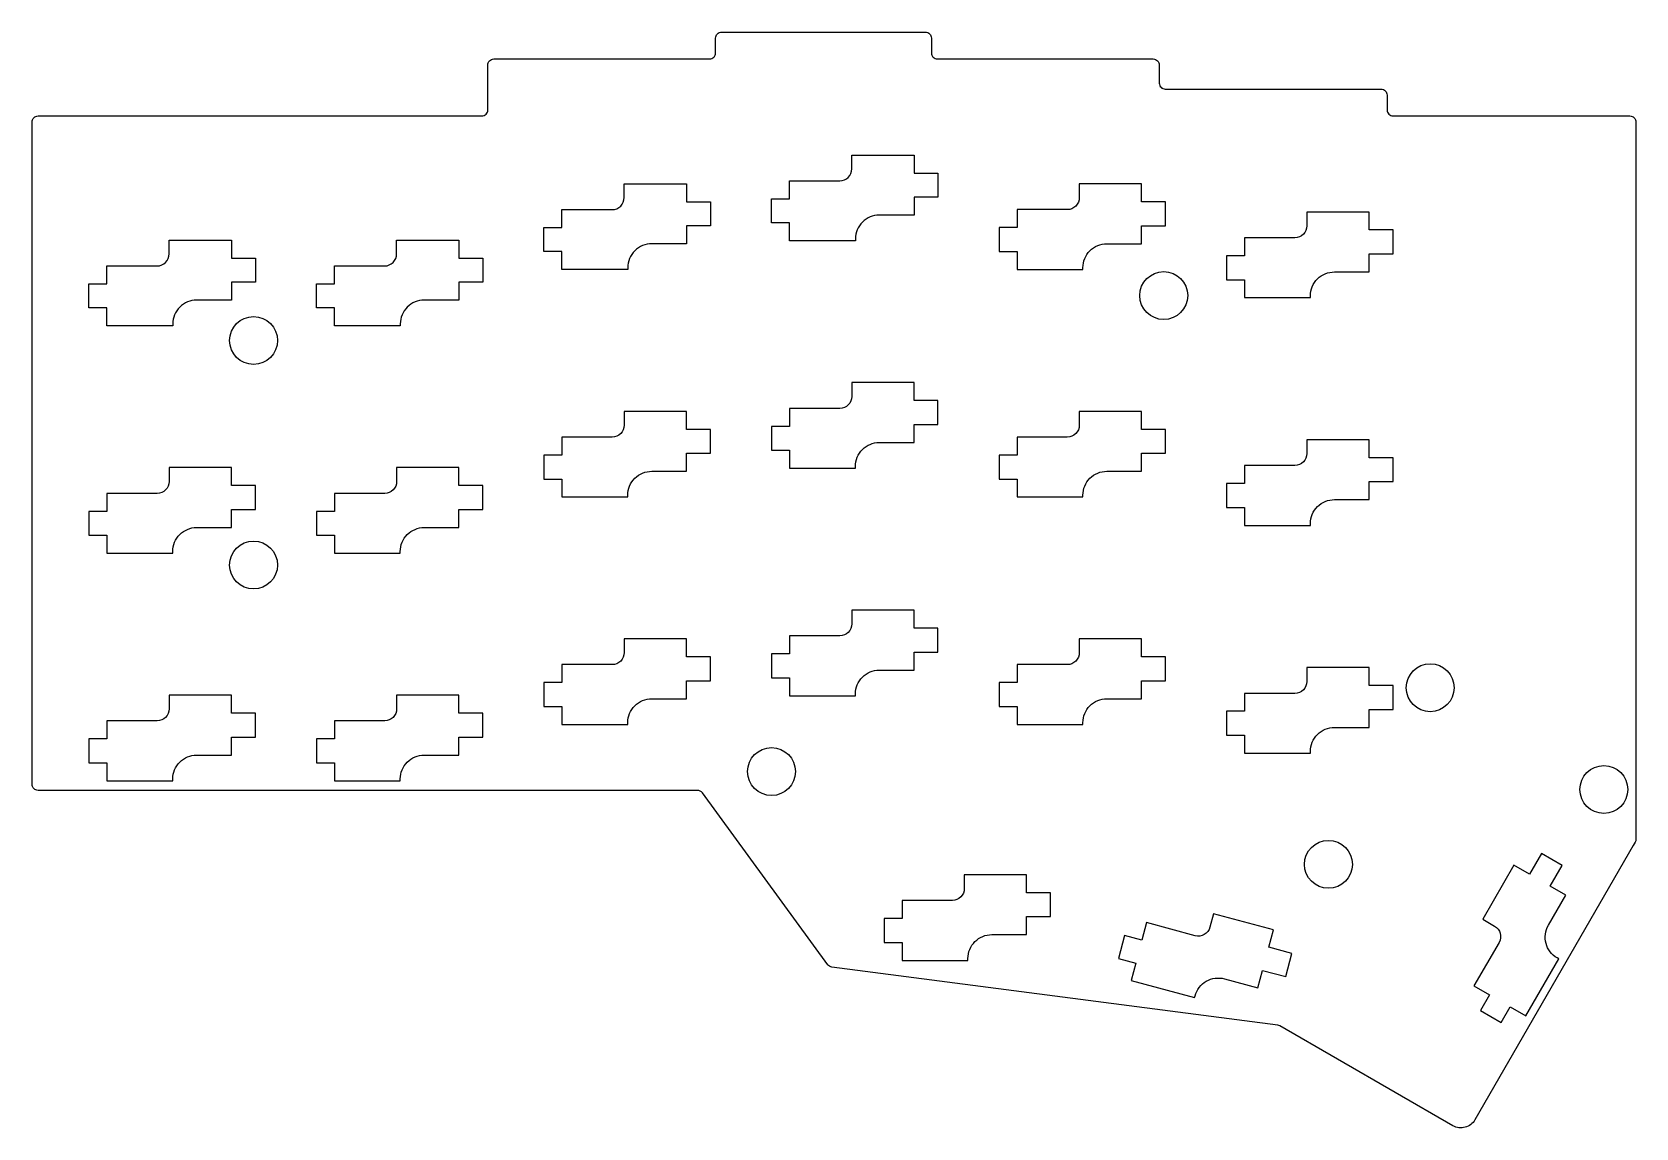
# Model space of a CAD drawing. Header units: millimetres. Extents: x -134 to 0, y -92 to 0.
import ezdxf

# ---------------------------------------------------------------- set-up
doc = ezdxf.new("R2010")
doc.units = ezdxf.units.MM
doc.layers.get('0').update_dxf_attribs({"linetype": 'CONTINUOUS'})

msp = doc.modelspace()

# ---------------------------------------------------------------- linework, layer by layer
for points in [[(-15.28, -91.34), (-29.73, -83, 0.098933), (-29.91, -82.94), (-67.14, -78.09, -0.205588), (-67.48, -77.89), (-77.95, -63.54, 0.239538), (-78.36, -63.33), (-133.42, -63.33, -0.414214), (-133.92, -62.83), (-133.92, -7.51, -0.414214), (-133.42, -7.01), (-96.37, -7.01, 0.414214), (-95.87, -6.51), (-95.87, -2.75, -0.414214), (-95.37, -2.25), (-77.35, -2.25, 0.414214), (-76.85, -1.75), (-76.85, -0.5, -0.414214), (-76.35, 0), (-59.33, 0, -0.414214), (-58.83, -0.5), (-58.83, -1.75, 0.414214), (-58.33, -2.25), (-40.3, -2.25, -0.414214), (-39.8, -2.75), (-39.8, -4.26, 0.414214), (-39.3, -4.76), (-21.28, -4.76, -0.414214), (-20.78, -5.26), (-20.78, -6.51, 0.414214), (-20.28, -7.01), (-0.5, -7.01, -0.414214), (0, -7.51), (0, -67.41, -0.131555), (-0.07, -67.66), (-0.23, -67.94), (-13.45, -90.85, -0.414385)], [(-63.18, -15.28, 0.414214), (-65.18, -17.28), (-65.18, -17.43), (-70.68, -17.43), (-70.68, -15.93), (-72.18, -15.93), (-72.18, -13.93), (-70.68, -13.93), (-70.68, -12.43), (-66.48, -12.43, 0.414214), (-65.48, -11.43), (-65.48, -10.28), (-60.28, -10.28), (-60.28, -11.78), (-58.28, -11.78), (-58.28, -13.78), (-60.28, -13.78), (-60.28, -15.28)], [(-82.18, -17.68, 0.414214), (-84.18, -19.68), (-84.18, -19.83), (-89.68, -19.83), (-89.68, -18.33), (-91.18, -18.33), (-91.18, -16.33), (-89.68, -16.33), (-89.68, -14.83), (-85.48, -14.83, 0.414214), (-84.48, -13.83), (-84.48, -12.68), (-79.28, -12.68), (-79.28, -14.18), (-77.28, -14.18), (-77.28, -16.18), (-79.28, -16.18), (-79.28, -17.68)], [(-51.68, -19.83), (-46.18, -19.83), (-46.18, -19.68, -0.414214), (-44.18, -17.68), (-41.28, -17.68), (-41.28, -16.18), (-39.28, -16.18), (-39.28, -14.18), (-41.28, -14.18), (-41.28, -12.68), (-46.48, -12.68), (-46.48, -13.83, -0.414214), (-47.48, -14.83), (-51.68, -14.83), (-51.68, -16.33), (-53.18, -16.33), (-53.18, -18.33), (-51.68, -18.33)], [(-32.68, -22.18), (-27.18, -22.18), (-27.18, -22.03, -0.414214), (-25.18, -20.03), (-22.28, -20.03), (-22.28, -18.53), (-20.28, -18.53), (-20.28, -16.53), (-22.28, -16.53), (-22.28, -15.03), (-27.48, -15.03), (-27.48, -16.18, -0.414214), (-28.48, -17.18), (-32.68, -17.18), (-32.68, -18.68), (-34.18, -18.68), (-34.18, -20.68), (-32.68, -20.68)], [(-120.18, -22.38, 0.414214), (-122.18, -24.38), (-122.18, -24.53), (-127.68, -24.53), (-127.68, -23.03), (-129.18, -23.03), (-129.18, -21.03), (-127.68, -21.03), (-127.68, -19.53), (-123.48, -19.53, 0.414214), (-122.48, -18.53), (-122.48, -17.38), (-117.28, -17.38), (-117.28, -18.88), (-115.28, -18.88), (-115.28, -20.88), (-117.28, -20.88), (-117.28, -22.38)], [(-101.18, -22.38, 0.414214), (-103.18, -24.38), (-103.18, -24.53), (-108.68, -24.53), (-108.68, -23.03), (-110.18, -23.03), (-110.18, -21.03), (-108.68, -21.03), (-108.68, -19.53), (-104.48, -19.53, 0.414214), (-103.48, -18.53), (-103.48, -17.38), (-98.28, -17.38), (-98.28, -18.88), (-96.28, -18.88), (-96.28, -20.88), (-98.28, -20.88), (-98.28, -22.38)], [(-63.18, -34.28), (-60.28, -34.28), (-60.28, -32.78), (-58.28, -32.78), (-58.28, -30.78), (-60.28, -30.78), (-60.28, -29.28), (-65.48, -29.28), (-65.48, -30.43, -0.414214), (-66.48, -31.43), (-70.68, -31.43), (-70.68, -32.93), (-72.18, -32.93), (-72.18, -34.93), (-70.68, -34.93), (-70.68, -36.43), (-65.18, -36.43), (-65.18, -36.28, -0.414214)], [(-82.18, -36.68), (-79.28, -36.68), (-79.28, -35.18), (-77.28, -35.18), (-77.28, -33.18), (-79.28, -33.18), (-79.28, -31.68), (-84.48, -31.68), (-84.48, -32.83, -0.414214), (-85.48, -33.83), (-89.68, -33.83), (-89.68, -35.33), (-91.18, -35.33), (-91.18, -37.33), (-89.68, -37.33), (-89.68, -38.83), (-84.18, -38.83), (-84.18, -38.68, -0.414214)], [(-51.68, -38.83), (-46.18, -38.83), (-46.18, -38.68, -0.414214), (-44.18, -36.68), (-41.28, -36.68), (-41.28, -35.18), (-39.28, -35.18), (-39.28, -33.18), (-41.28, -33.18), (-41.28, -31.68), (-46.48, -31.68), (-46.48, -32.83, -0.414214), (-47.48, -33.83), (-51.68, -33.83), (-51.68, -35.33), (-53.18, -35.33), (-53.18, -37.33), (-51.68, -37.33)], [(-32.68, -41.2), (-27.18, -41.2), (-27.18, -41.05, -0.414214), (-25.18, -39.05), (-22.28, -39.05), (-22.28, -37.55), (-20.28, -37.55), (-20.28, -35.55), (-22.28, -35.55), (-22.28, -34.05), (-27.48, -34.05), (-27.48, -35.2, -0.414214), (-28.48, -36.2), (-32.68, -36.2), (-32.68, -37.7), (-34.18, -37.7), (-34.18, -39.7), (-32.68, -39.7)], [(-120.18, -41.38), (-117.28, -41.38), (-117.28, -39.88), (-115.28, -39.88), (-115.28, -37.88), (-117.28, -37.88), (-117.28, -36.38), (-122.48, -36.38), (-122.48, -37.53, -0.414214), (-123.48, -38.53), (-127.68, -38.53), (-127.68, -40.03), (-129.18, -40.03), (-129.18, -42.03), (-127.68, -42.03), (-127.68, -43.53), (-122.18, -43.53), (-122.18, -43.38, -0.414214)], [(-101.18, -41.38), (-98.28, -41.38), (-98.28, -39.88), (-96.28, -39.88), (-96.28, -37.88), (-98.28, -37.88), (-98.28, -36.38), (-103.48, -36.38), (-103.48, -37.53, -0.414214), (-104.48, -38.53), (-108.68, -38.53), (-108.68, -40.03), (-110.18, -40.03), (-110.18, -42.03), (-108.68, -42.03), (-108.68, -43.53), (-103.18, -43.53), (-103.18, -43.38, -0.414214)], [(-65.48, -48.28), (-65.48, -49.43, -0.414214), (-66.48, -50.43), (-70.68, -50.43), (-70.68, -51.93), (-72.18, -51.93), (-72.18, -53.93), (-70.68, -53.93), (-70.68, -55.43), (-65.18, -55.43), (-65.18, -55.28, -0.414214), (-63.18, -53.28), (-60.28, -53.28), (-60.28, -51.78), (-58.28, -51.78), (-58.28, -49.78), (-60.28, -49.78), (-60.28, -48.28)], [(-84.48, -50.68), (-84.48, -51.83, -0.414214), (-85.48, -52.83), (-89.68, -52.83), (-89.68, -54.33), (-91.18, -54.33), (-91.18, -56.33), (-89.68, -56.33), (-89.68, -57.83), (-84.18, -57.83), (-84.18, -57.68, -0.414214), (-82.18, -55.68), (-79.28, -55.68), (-79.28, -54.18), (-77.28, -54.18), (-77.28, -52.18), (-79.28, -52.18), (-79.28, -50.68)], [(-51.68, -57.83), (-46.18, -57.83), (-46.18, -57.68, -0.414214), (-44.18, -55.68), (-41.28, -55.68), (-41.28, -54.18), (-39.28, -54.18), (-39.28, -52.18), (-41.28, -52.18), (-41.28, -50.68), (-46.48, -50.68), (-46.48, -51.83, -0.414214), (-47.48, -52.83), (-51.68, -52.83), (-51.68, -54.33), (-53.18, -54.33), (-53.18, -56.33), (-51.68, -56.33)], [(-32.68, -60.23), (-27.18, -60.23), (-27.18, -60.08, -0.414214), (-25.18, -58.08), (-22.28, -58.08), (-22.28, -56.58), (-20.28, -56.58), (-20.28, -54.58), (-22.28, -54.58), (-22.28, -53.08), (-27.48, -53.08), (-27.48, -54.23, -0.414214), (-28.48, -55.23), (-32.68, -55.23), (-32.68, -56.73), (-34.18, -56.73), (-34.18, -58.73), (-32.68, -58.73)], [(-122.48, -55.38), (-122.48, -56.53, -0.414214), (-123.48, -57.53), (-127.68, -57.53), (-127.68, -59.03), (-129.18, -59.03), (-129.18, -61.03), (-127.68, -61.03), (-127.68, -62.53), (-122.18, -62.53), (-122.18, -62.38, -0.414214), (-120.18, -60.38), (-117.28, -60.38), (-117.28, -58.88), (-115.28, -58.88), (-115.28, -56.88), (-117.28, -56.88), (-117.28, -55.38)], [(-103.48, -55.38), (-103.48, -56.53, -0.414214), (-104.48, -57.53), (-108.68, -57.53), (-108.68, -59.03), (-110.18, -59.03), (-110.18, -61.03), (-108.68, -61.03), (-108.68, -62.53), (-103.18, -62.53), (-103.18, -62.38, -0.414214), (-101.18, -60.38), (-98.28, -60.38), (-98.28, -58.88), (-96.28, -58.88), (-96.28, -56.88), (-98.28, -56.88), (-98.28, -55.38)], [(-7.16, -71.34), (-6.16, -69.6), (-7.89, -68.6), (-8.89, -70.34), (-10.19, -69.59), (-12.79, -74.09), (-11.8, -74.66, -0.414214), (-11.43, -76.03), (-13.53, -79.67), (-12.23, -80.42), (-12.98, -81.72), (-11.25, -82.72), (-10.5, -81.42), (-9.2, -82.17), (-6.45, -77.4), (-6.58, -77.33, -0.414214), (-7.31, -74.6), (-5.86, -72.09)], [(-61.28, -77.53), (-55.78, -77.53), (-55.78, -77.38, -0.414214), (-53.78, -75.38), (-50.88, -75.38), (-50.88, -73.88), (-48.88, -73.88), (-48.88, -71.88), (-50.88, -71.88), (-50.88, -70.38), (-56.08, -70.38), (-56.08, -71.53, -0.414214), (-57.08, -72.53), (-61.28, -72.53), (-61.28, -74.03), (-62.78, -74.03), (-62.78, -76.03), (-61.28, -76.03)], [(-30.26, -74.99), (-35.28, -73.65), (-35.58, -74.76, -0.414214), (-36.81, -75.47), (-40.86, -74.38), (-41.25, -75.83), (-42.7, -75.44), (-43.22, -77.37), (-41.77, -77.76), (-42.16, -79.21), (-36.85, -80.63), (-36.81, -80.49, -0.414214), (-34.36, -79.07), (-31.56, -79.82), (-31.17, -78.37), (-29.24, -78.89), (-28.72, -76.96), (-30.65, -76.44)]]:
    msp.add_lwpolyline(points, format="xyb", close=True)
for centre in [(-39.43, -22.01), (-115.43, -25.76), (-115.43, -44.51), (-17.18, -54.76), (-72.18, -61.76), (-2.68, -63.26), (-25.68, -69.51)]:
    msp.add_circle(centre, 2)

doc.saveas('drawing.dxf')
